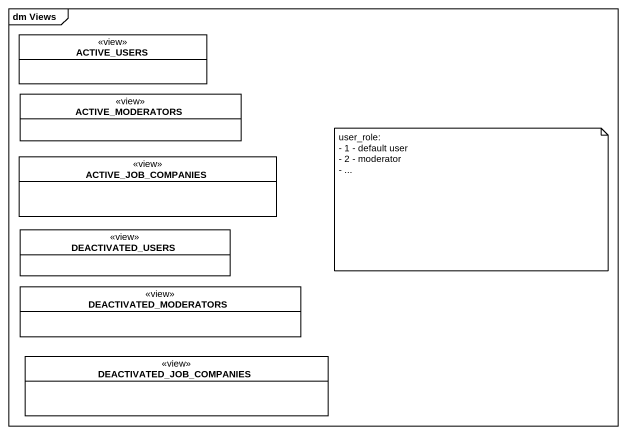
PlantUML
@startuml
mainframe dm Views
hide circle
hide empty members
class ACTIVE_USERS <<view>>
class ACTIVE_MODERATORS <<view>>
class ACTIVE_JOB_COMPANIES <<view>>
class DEACTIVATED_USERS <<view>>
class DEACTIVATED_MODERATORS <<view>>
class DEACTIVATED_JOB_COMPANIES <<view>>
note as N1
  user_role:
  - 1 - default user
  - 2 - moderator
  - ...
end note
@enduml
